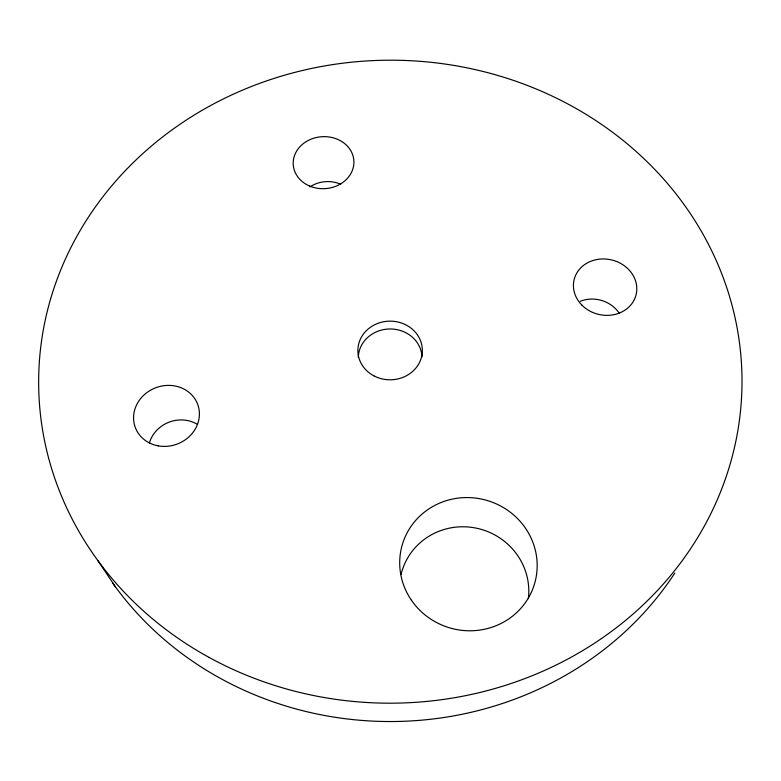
<?xml version="1.0" encoding="UTF-8"?>
<svg xmlns="http://www.w3.org/2000/svg" width="781" height="781" viewBox="0 0 781 781"><rect width="100%" height="100%" fill="white"/><g stroke="black" fill="none" stroke-linecap="round" stroke-linejoin="round"><path stroke-width="1.17" d="M98.103 560.914L115.461 586.902M310.116 186.796A28.809 25.012 -3.9 0 1 340.75 184.267M401.083 574.435A64.93 62.939 19.9 0 1 475.258 527.946A64.93 62.939 19.9 0 1 528.366 598.646M674.794 573.108A332.101 306.806 -0.4 0 1 112.591 582.909M149.366 442.993A31.396 28.721 -21.1 0 1 197.583 424.493M580.244 301.3A30.156 26.798 14 0 1 619.235 313.22M358.294 357.503A31.865 29.063 -0.4 0 1 389.904 328.977A31.865 29.063 -0.4 0 1 422.004 356.966M309.432 185.966A30.391 26.017 -3.8 0 0 353.9 161.101A30.391 26.017 -3.8 0 0 307.333 140.951A30.391 26.017 -3.8 0 0 309.432 185.966M373.933 375.866A32.236 29.327 -0.4 0 0 422.345 350.493A32.236 29.327 -0.4 0 0 374.031 325.072A32.236 29.327 -0.4 0 0 373.933 375.866M411.431 600.228A68.953 66.395 16.9 0 0 530.201 594.663A68.953 66.395 16.9 0 0 463.67 497.643A68.953 66.395 16.9 0 0 411.431 600.228M209.123 657.436A351.684 321.499 -0.4 0 0 741.95 386.976A351.684 321.499 -0.4 0 0 219.9 100.661A351.684 321.499 -0.4 0 0 209.123 657.436M158.201 445.853A33.271 30.127 -19.9 0 0 198.228 405.925A33.271 30.127 -19.9 0 0 143.04 395.908A33.271 30.127 -19.9 0 0 158.201 445.853M581.757 304.99A31.884 27.989 13.3 0 0 635.343 297.19A31.884 27.989 13.3 0 0 598.236 259.312A31.884 27.989 13.3 0 0 581.757 304.99"/></g></svg>
